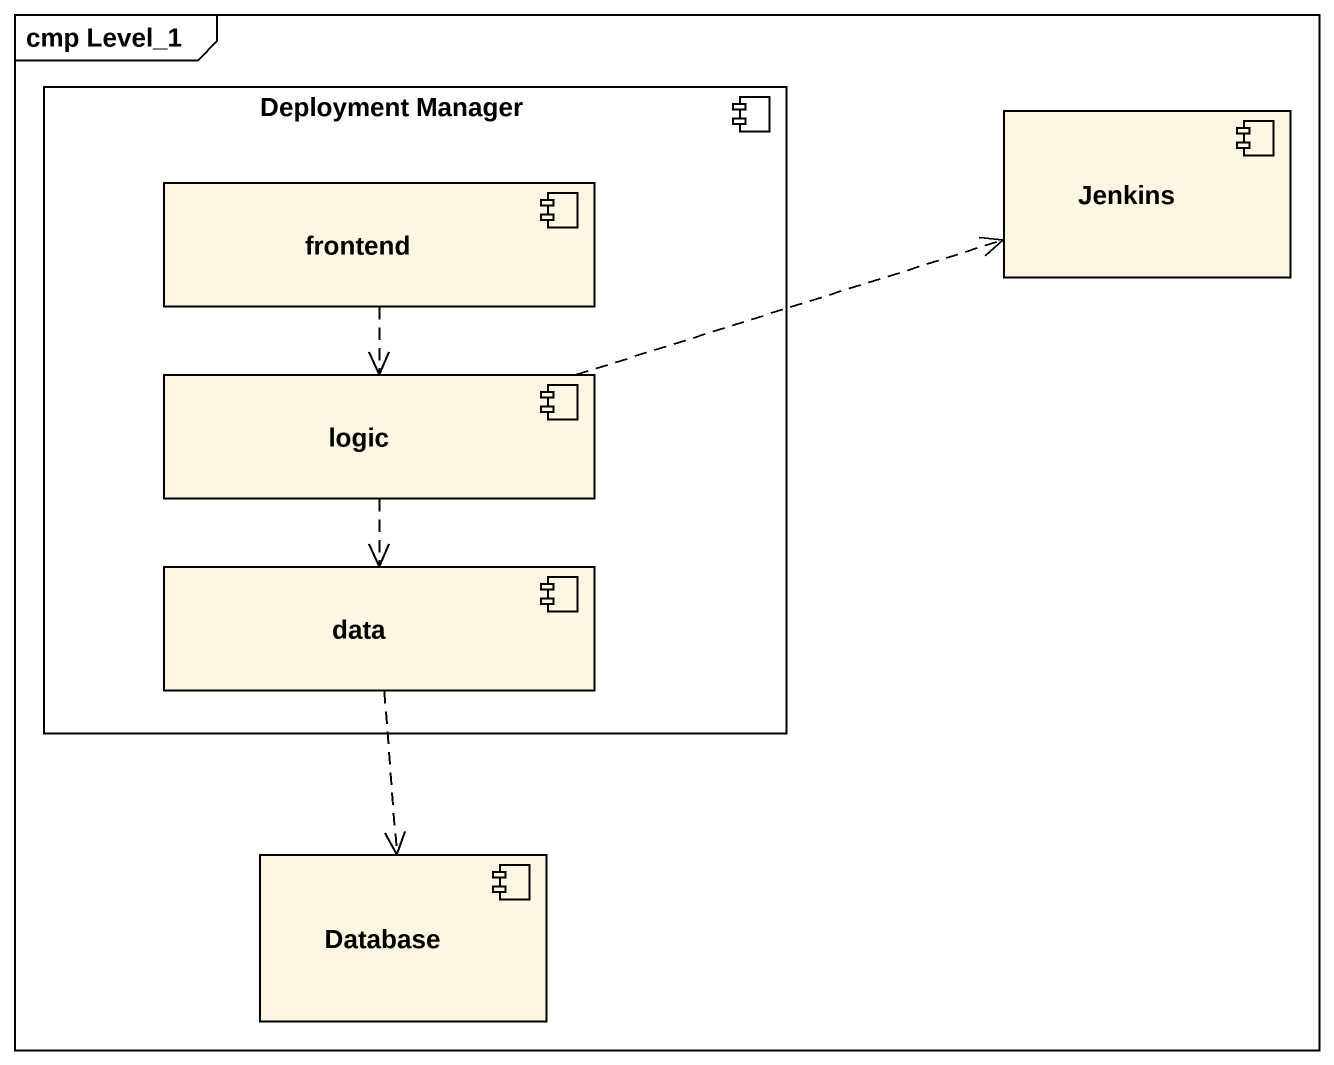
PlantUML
@startuml
mainframe cmp Level_1
component "Deployment Manager" as Deployment_Manager {
  component frontend
  component logic
  component data
}
component Jenkins
component "Database" as Database_
frontend ..> logic
logic .right.> Jenkins
logic ..> data
data ..> Database_
@enduml
